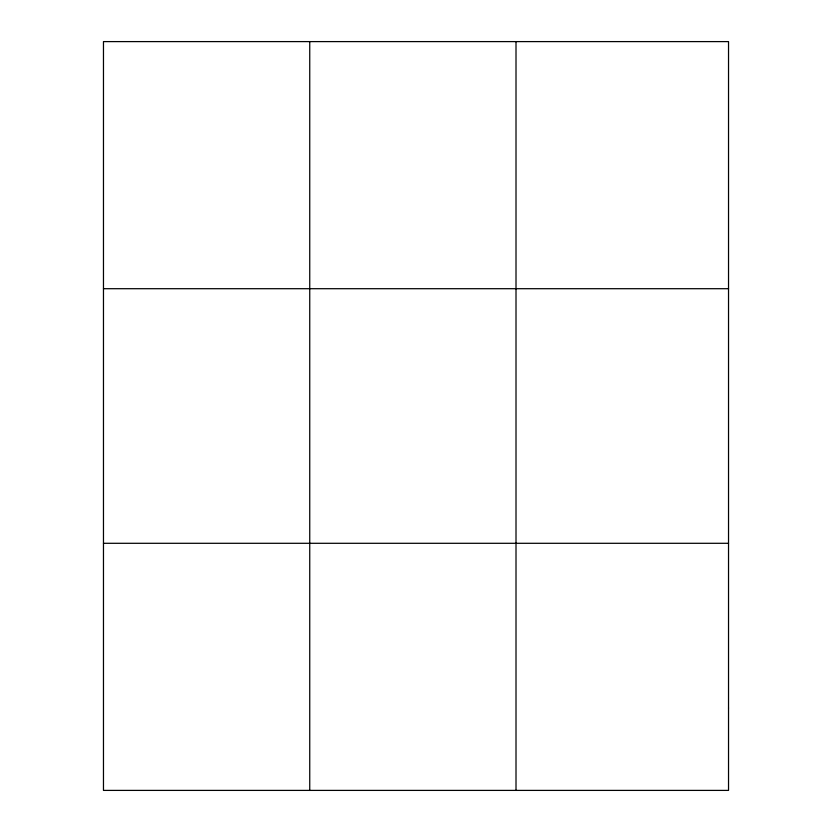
<?xml version="1.0" encoding="UTF-8"?>
<svg xmlns="http://www.w3.org/2000/svg" width="832" height="832" viewBox="0 0 832 832"><rect width="100%" height="100%" fill="white"/><g stroke="black" fill="none" stroke-linecap="round" stroke-linejoin="round"><path stroke-width="1.25" d="M309.743 41.6L309.743 790.4M516.006 41.6L516.006 790.4M103.47 288.704L728.53 288.704M103.47 543.296L728.53 543.296M728.53 708.032L728.53 790.4L103.47 790.4L103.47 41.6L728.53 41.6L728.53 708.032"/></g></svg>
